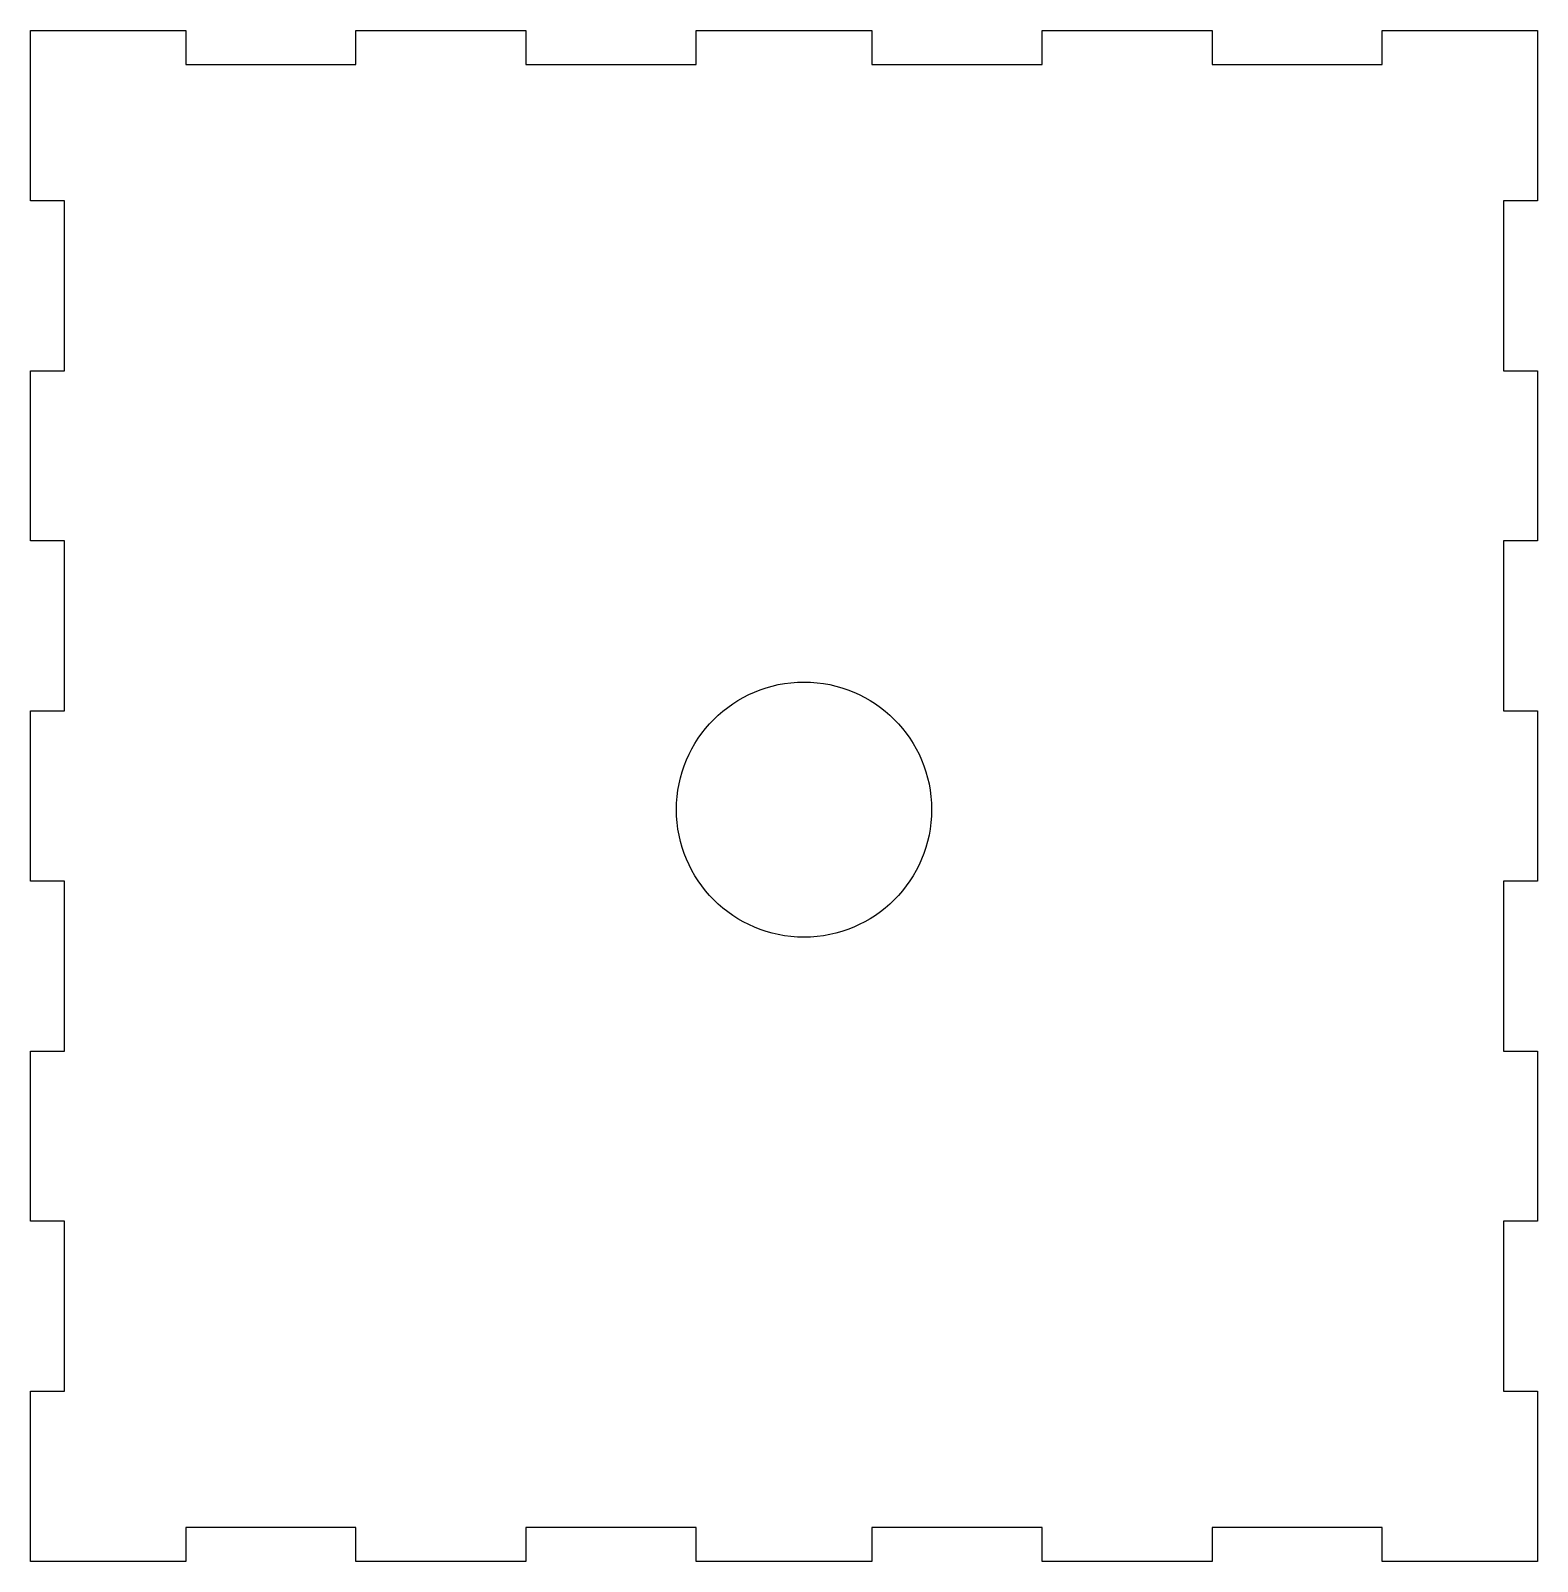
# Model space of a CAD drawing. Header units: millimetres. Extents: x -89.1 to -0.5, y 0 to 90.
import ezdxf

# ---------------------------------------------------------------- set-up
doc = ezdxf.new("R2010")
doc.units = ezdxf.units.MM
doc.layers.get('0').update_dxf_attribs({"linetype": 'CONTINUOUS'})

msp = doc.modelspace()

# ---------------------------------------------------------------- linework, layer by layer
msp.add_lwpolyline([(-0.535, 10), (-0.535, 0), (-9.661, 0), (-9.661, 2), (-19.661, 2), (-19.661, 0), (-29.659, 0), (-29.659, 2), (-39.659, 2), (-39.659, 0), (-50, 0), (-50, 2), (-60, 2), (-60, 0), (-69.998, 0), (-69.998, 2), (-79.998, 2), (-79.998, 0), (-89.124, 0), (-89.124, 10), (-87.124, 10), (-87.124, 20), (-89.124, 20), (-89.124, 30), (-87.124, 30), (-87.124, 40), (-89.124, 40), (-89.124, 50), (-87.124, 50), (-87.124, 60), (-89.124, 60), (-89.124, 70), (-87.124, 70), (-87.124, 80), (-89.124, 80), (-89.124, 90), (-79.998, 90), (-79.998, 88), (-69.998, 88), (-69.998, 90), (-60, 90), (-60, 88), (-50, 88), (-50, 90), (-39.659, 90), (-39.659, 88), (-29.659, 88), (-29.659, 90), (-19.661, 90), (-19.661, 88), (-9.661, 88), (-9.661, 90), (-0.535, 90), (-0.535, 80), (-2.535, 80), (-2.535, 70), (-0.535, 70), (-0.535, 60), (-2.535, 60), (-2.535, 50), (-0.535, 50), (-0.535, 40), (-2.535, 40), (-2.535, 30), (-0.535, 30), (-0.535, 20), (-2.535, 20), (-2.535, 10)], close=True)
msp.add_circle((-43.652, 44.199), 7.5)

doc.saveas('drawing.dxf')
